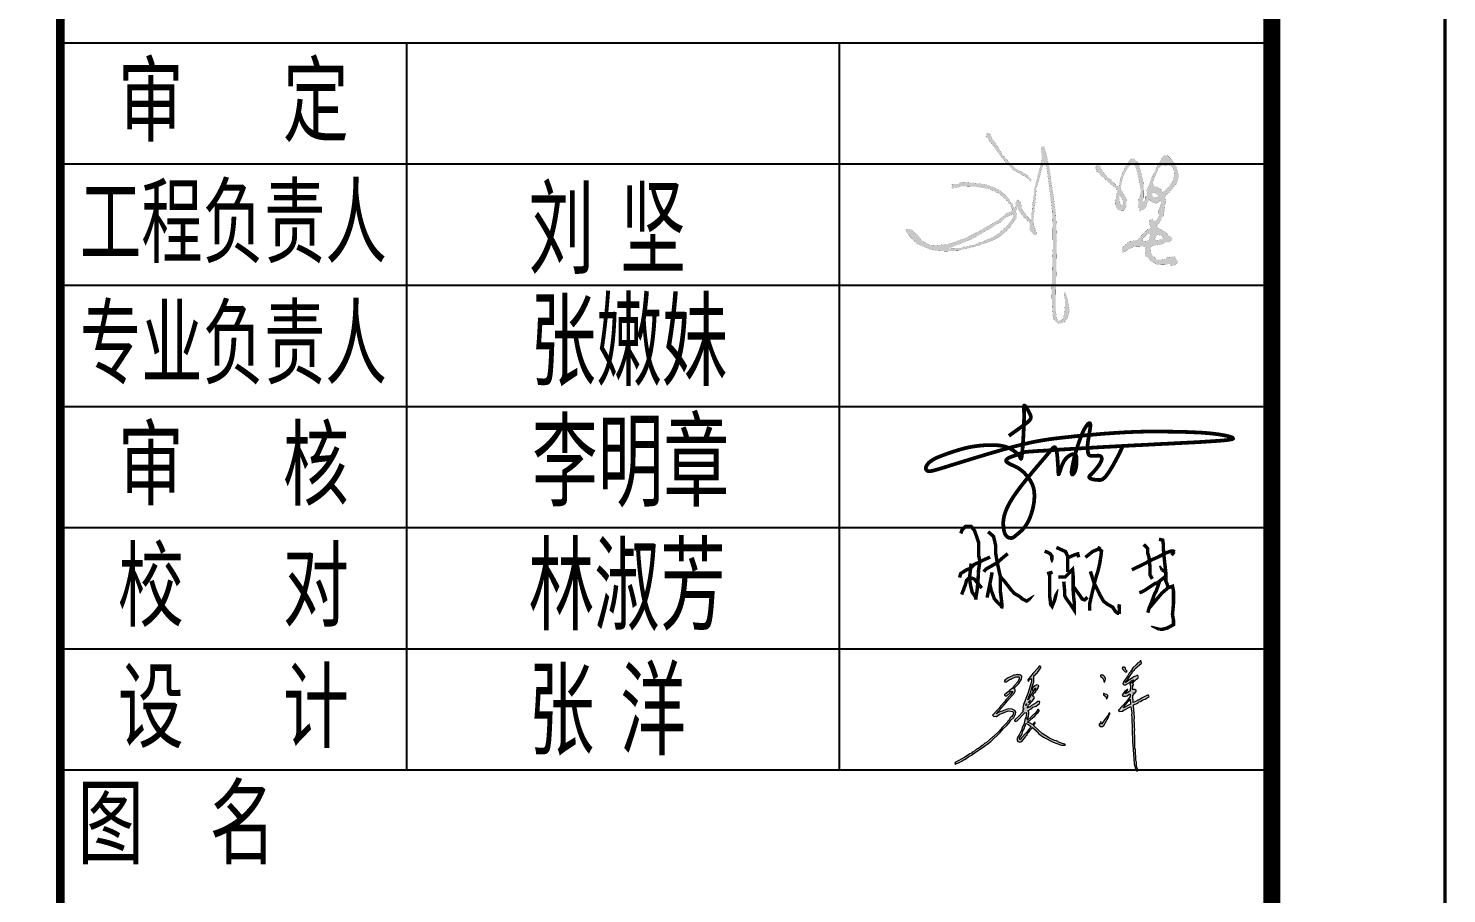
# Model space of a CAD drawing. Extents: x 287065 to 1473467, y 284802 to 344222.
# Drawn here: x 960063 to 968257, y 293199 to 298196 of the extents above; entities that cross this region are included whole.
import ezdxf

# ---------------------------------------------------------------- set-up
doc = ezdxf.new("R2010")
doc.units = 0
doc.header["$LTSCALE"] = 1000
doc.layers.get('0').update_dxf_attribs({"linetype": 'CONTINUOUS'})
for name, color, linetype in [('FRAME', 3, 'CONTINUOUS'), ('PUB_TEXT', 7, 'CONTINUOUS'), ('TK', 211, 'CONTINUOUS'), ('文字', 7, 'CONTINUOUS'), ('流程图', 1, 'CONTINUOUS'), ('签字边框线', 4, 'CONTINUOUS')]:
    doc.layers.add(name, color=color, linetype=linetype)
doc.styles.add('_HZTXT', font='tq__rshz.shx', dxfattribs={"width": 0.8, "bigfont": 'tq__hzdc.shx'})
doc.styles.add('FRAME', font='simhei.ttf', dxfattribs={"width": 0.7})

# ---------------------------------------------------------------- blocks, each defined once
blk = doc.blocks.new('张洋')
at = {"lineweight": 9}
h = blk.add_hatch(color=4, dxfattribs=at)
h.paths.add_polyline_path([(1319, 100), (1323, 105), (1371, 81), (1419, 47), (1410, 23), (1391, 9), (1333, -73), (1232, -183), (1232, -193), (1203, -212), (1199, -197), (1208, -164), (1247, -101), (1256, -53), (1290, -1), (1299, 47), (1314, 62), (1319, 100)], flags=16)
h.paths.add_polyline_path([(2773, 134), (2763, 139), (2759, 129), (2768, 124), (2773, 134)], flags=17)
h.paths.add_polyline_path([(2941, 302), (2936, 307), (2917, 297), (2912, 273), (2821, 153), (2787, 95), (2778, 91), (2773, 110), (2759, 115), (2749, 95), (2739, 95), (2725, 76), (2754, 43), (2797, 43), (2821, 67), (2922, 239), (2922, 254), (2941, 283), (2941, 302)])
h.paths.add_polyline_path([(1328, 479), (1333, 479), (1333, 465), (1319, 451), (1328, 479)], flags=16)
h.paths.add_polyline_path([(1405, 542), (1410, 542), (1371, 499), (1405, 542)], flags=16)
h.paths.add_polyline_path([(3325, 566), (3330, 571), (3339, 475), (3200, 403), (3205, 422), (3243, 460), (3325, 566)], flags=16)
h.paths.add_polyline_path([(2826, 681), (2816, 686), (2816, 652), (2864, 623), (2869, 585), (2883, 580), (2903, 619), (2898, 643), (2879, 662), (2850, 667), (2826, 681)])
edge = h.paths.add_edge_path(flags=16)
edge.add_line((3387, 700), (3383, 700))
h.paths.add_polyline_path([(2787, 1036), (2783, 1041), (2759, 1031), (2759, 1012), (2797, 983), (2821, 931), (2821, 902), (2835, 897), (2850, 921), (2855, 964), (2840, 1003), (2811, 1031), (2787, 1036)])
h.paths.add_polyline_path([(3215, 1185), (3210, 1190), (3191, 1190), (3176, 1175), (3186, 1142), (3234, 1094), (3263, 1094), (3272, 1113), (3243, 1142), (3239, 1166), (3215, 1185)], flags=17)
h.paths.add_polyline_path([(1602, 1199), (1597, 1204), (1578, 1204), (1554, 1166), (1463, 1070), (1362, 940), (1362, 931), (1381, 916), (1386, 945), (1429, 969), (1429, 911), (1362, 681), (1275, 470), (1266, 407), (1285, 388), (1256, 355), (1271, 326), (1251, 316), (1194, 249), (1103, 167), (1103, 158), (1117, 143), (1155, 153), (1304, 307), (1323, 316), (1333, 297), (1323, 215), (1309, 196), (1280, 81), (1251, 33), (1242, -10), (1194, -116), (1155, -178), (1155, -226), (1165, -241), (1184, -250), (1223, -250), (1242, -241), (1290, -188), (1314, -154), (1319, -135), (1347, -116), (1347, -101), (1367, -68), (1381, -63), (1395, -34), (1448, 23), (1501, -20), (1525, -53), (1539, -58), (1573, -97), (1659, -159), (1847, -260), (2005, -313), (2072, -317), (2082, -308), (2067, -293), (1971, -265), (1909, -231), (1875, -226), (1779, -178), (1635, -87), (1477, 57), (1472, 71), (1501, 110), (1501, 124), (1487, 129), (1467, 95), (1448, 81), (1405, 110), (1352, 129), (1453, 215), (1487, 239), (1530, 297), (1554, 307), (1578, 340), (1578, 355), (1563, 369), (1549, 369), (1511, 316), (1352, 167), (1347, 191), (1371, 230), (1376, 316), (1367, 355), (1434, 393), (1458, 417), (1520, 436), (1583, 489), (1592, 513), (1583, 523), (1554, 527), (1520, 499), (1429, 451), (1400, 417), (1376, 417), (1357, 403), (1338, 407), (1352, 417), (1371, 455), (1448, 537), (1487, 595), (1472, 623), (1453, 628), (1448, 638), (1482, 691), (1511, 715), (1520, 743), (1544, 763), (1568, 825), (1563, 835), (1530, 844), (1491, 825), (1458, 796), (1448, 772), (1448, 743), (1463, 729), (1491, 758), (1491, 777), (1501, 787), (1515, 782), (1458, 710), (1371, 566), (1357, 561), (1371, 590), (1376, 628), (1391, 643), (1424, 734), (1434, 787), (1472, 902), (1477, 1022), (1511, 1051), (1511, 1060), (1544, 1084), (1611, 1175), (1611, 1195), (1602, 1199)])
h.paths.add_polyline_path([(3541, 1305), (3536, 1310), (3522, 1310), (3512, 1286), (3469, 1267), (3450, 1238), (3383, 1171), (3335, 1094), (3311, 1070), (3287, 1017), (3200, 902), (3186, 863), (3205, 844), (3243, 844), (3311, 883), (3354, 921), (3397, 940), (3368, 887), (3335, 883), (3325, 863), (3335, 825), (3330, 729), (3301, 705), (3234, 671), (3287, 748), (3282, 758), (3272, 758), (3267, 743), (3258, 743), (3219, 710), (3176, 657), (3181, 643), (3200, 628), (3243, 628), (3272, 638), (3311, 667), (3330, 667), (3330, 619), (3258, 523), (3104, 359), (3104, 350), (3119, 335), (3181, 340), (3205, 359), (3330, 422), (3344, 422), (3359, 307), (3354, 268), (3363, 215), (3373, -250), (3383, -308), (3407, -673), (3440, -788), (3455, -807), (3469, -807), (3479, -788), (3455, -716), (3450, -634), (3440, -610), (3431, -389), (3421, -380), (3421, -125), (3411, -111), (3411, -39), (3421, -25), (3411, 38), (3416, 105), (3407, 163), (3411, 220), (3392, 441), (3397, 460), (3445, 479), (3483, 503), (3493, 518), (3531, 523), (3575, 556), (3618, 571), (3699, 623), (3680, 647), (3661, 647), (3551, 590), (3512, 561), (3488, 561), (3421, 518), (3387, 508), (3383, 643), (3445, 719), (3445, 739), (3421, 758), (3378, 758), (3383, 825), (3397, 844), (3397, 859), (3378, 878), (3450, 959), (3479, 974), (3493, 998), (3479, 1027), (3459, 1027), (3435, 1012), (3397, 1003), (3378, 979), (3344, 964), (3234, 883), (3277, 940), (3282, 959), (3354, 1065), (3368, 1075), (3383, 1108), (3416, 1137), (3426, 1161), (3546, 1262), (3541, 1305)])
edge = h.paths.add_edge_path()
edge.add_line((906, 911), (925, 945))
edge.add_line((925, 945), (978, 979))
edge.add_line((978, 979), (1088, 1031))
edge.add_line((1088, 1031), (1112, 1031))
edge.add_line((1112, 1031), (1151, 1046))
edge.add_line((1151, 1046), (1155, 1041))
edge.add_line((906, 911), (915, 902))
edge.add_line((1155, 1041), (1203, 1041))
edge.add_line((1203, 1041), (1242, 1012))
edge.add_line((1242, 1012), (1237, 955))
edge.add_line((1237, 955), (1189, 873))
edge.add_line((1189, 873), (1103, 791))
edge.add_line((1103, 791), (1098, 772))
edge.add_line((1098, 772), (1117, 758))
edge.add_line((1117, 758), (1117, 724))
edge.add_line((1117, 724), (1103, 695))
edge.add_line((1103, 695), (997, 580))
edge.add_line((997, 580), (906, 460))
edge.add_line((906, 460), (752, 287))
edge.add_line((752, 287), (819, 326))
edge.add_line((819, 326), (882, 345))
edge.add_line((882, 345), (939, 374))
edge.add_line((939, 374), (987, 383))
edge.add_line((987, 383), (1059, 379))
edge.add_line((1059, 379), (1107, 355))
edge.add_line((1107, 355), (1131, 321))
edge.add_line((1131, 321), (1122, 283))
edge.add_line((1122, 283), (1088, 220))
edge.add_line((1088, 220), (1035, 167))
edge.add_line((1035, 167), (1002, 115))
edge.add_line((1002, 115), (954, 62))
edge.add_line((954, 62), (887, -1))
edge.add_line((887, -1), (829, -73))
edge.add_line((829, -73), (647, -241))
edge.add_line((647, -241), (498, -356))
edge.add_line((498, -356), (330, -461))
edge.add_line((330, -461), (272, -509))
edge.add_line((272, -509), (224, -533))
edge.add_line((224, -533), (143, -591))
edge.add_line((143, -591), (119, -596))
edge.add_line((119, -596), (90, -620))
edge.add_line((90, -620), (27, -653))
edge.add_line((27, -653), (-25, -673))
edge.add_line((-25, -673), (-35, -663))
edge.add_line((-35, -663), (-30, -677))
edge.add_line((-30, -677), (-40, -682))
edge.add_line((-40, -682), (-49, -663))
edge.add_line((-49, -663), (-35, -644))
edge.add_line((-35, -644), (138, -553))
edge.add_line((138, -553), (243, -481))
edge.add_line((243, -481), (272, -471))
edge.add_line((272, -471), (287, -452))
edge.add_line((287, -452), (311, -442))
edge.add_line((311, -442), (373, -394))
edge.add_line((373, -394), (407, -380))
edge.add_line((407, -380), (479, -322))
edge.add_line((479, -322), (488, -322))
edge.add_line((488, -322), (527, -284))
edge.add_line((527, -284), (565, -265))
edge.add_line((565, -265), (685, -154))
edge.add_line((685, -154), (699, -149))
edge.add_line((699, -149), (810, -44))
edge.add_line((810, -44), (863, 28))
edge.add_line((863, 28), (959, 119))
edge.add_line((959, 119), (973, 148))
edge.add_line((973, 148), (1002, 172))
edge.add_line((1002, 172), (1021, 211))
edge.add_line((1021, 211), (1050, 239))
edge.add_line((1050, 239), (1074, 278))
edge.add_line((1074, 278), (1083, 321))
edge.add_line((1083, 321), (1064, 335))
edge.add_line((1064, 335), (983, 345))
edge.add_line((983, 345), (810, 278))
edge.add_line((810, 278), (757, 239))
edge.add_line((757, 239), (695, 244))
edge.add_line((695, 244), (680, 263))
edge.add_line((680, 263), (810, 398))
edge.add_line((810, 398), (839, 441))
edge.add_line((839, 441), (915, 523))
edge.add_line((915, 523), (935, 556))
edge.add_line((935, 556), (1026, 657))
edge.add_line((1026, 657), (1069, 719))
edge.add_line((1069, 719), (1035, 719))
edge.add_line((1035, 719), (1021, 705))
edge.add_line((1021, 705), (1021, 695))
edge.add_line((1021, 695), (954, 638))
edge.add_line((954, 638), (925, 633))
edge.add_line((925, 633), (911, 647))
edge.add_line((911, 647), (911, 657))
edge.add_line((911, 657), (987, 719))
edge.add_line((987, 719), (997, 719))
edge.add_line((997, 719), (1002, 734))
edge.add_line((1002, 734), (1055, 777))
edge.add_line((1055, 777), (1093, 830))
edge.add_line((1093, 830), (1165, 907))
edge.add_line((1165, 907), (1194, 964))
edge.add_line((1194, 964), (1194, 993))
edge.add_line((1194, 993), (1184, 1003))
edge.add_line((1184, 1003), (1127, 998))
edge.add_line((1127, 998), (1050, 969))
edge.add_line((1050, 969), (1035, 955))
edge.add_line((1035, 955), (1021, 955))
edge.add_line((1021, 955), (939, 902))
edge.add_line((939, 902), (915, 902))
edge.add_line((915, 902), (915, 902))
at = {"color": 4, "lineweight": 9}
blk.add_line((906, 911, 31107534), (915, 902, 31107534), dxfattribs=at)
at = {"color": 4, "lineweight": 9, "elevation": 31107534}
for points in [[(1602, 1199), (1597, 1204), (1578, 1204), (1554, 1166), (1463, 1070), (1362, 940), (1362, 931), (1381, 916), (1386, 945), (1429, 969), (1429, 911), (1362, 681), (1275, 470), (1266, 407), (1285, 388), (1256, 355), (1271, 326), (1251, 316), (1194, 249), (1103, 167), (1103, 158), (1117, 143), (1155, 153), (1304, 307), (1323, 316), (1333, 297), (1323, 215), (1309, 196), (1280, 81), (1251, 33), (1242, -10), (1194, -116), (1155, -178), (1155, -226), (1165, -241), (1184, -250), (1223, -250), (1242, -241), (1290, -188), (1314, -154), (1319, -135), (1347, -116), (1347, -101), (1367, -68), (1381, -63), (1395, -34), (1448, 23), (1501, -20), (1525, -53), (1539, -58), (1573, -97), (1659, -159), (1847, -260), (2005, -313), (2072, -317), (2082, -308), (2067, -293), (1971, -265), (1909, -231), (1875, -226), (1779, -178), (1635, -87), (1477, 57), (1472, 71), (1501, 110), (1501, 124), (1487, 129), (1467, 95), (1448, 81), (1405, 110), (1352, 129), (1453, 215), (1487, 239), (1530, 297), (1554, 307), (1578, 340), (1578, 355), (1563, 369), (1549, 369), (1511, 316), (1352, 167), (1347, 191), (1371, 230), (1376, 316), (1367, 355), (1434, 393), (1458, 417), (1520, 436), (1583, 489), (1592, 513), (1583, 523), (1554, 527), (1520, 499), (1429, 451), (1400, 417), (1376, 417), (1357, 403), (1338, 407), (1352, 417), (1371, 455), (1448, 537), (1487, 595), (1472, 623), (1453, 628), (1448, 638), (1482, 691), (1511, 715), (1520, 743), (1544, 763), (1568, 825), (1563, 835), (1530, 844), (1491, 825), (1458, 796), (1448, 772), (1448, 743), (1463, 729), (1491, 758), (1491, 777), (1501, 787), (1515, 782), (1458, 710), (1371, 566), (1357, 561), (1371, 590), (1376, 628), (1391, 643), (1424, 734), (1434, 787), (1472, 902), (1477, 1022), (1511, 1051), (1511, 1060), (1544, 1084), (1611, 1175), (1611, 1195), (1602, 1199)], [(3541, 1305), (3536, 1310), (3522, 1310), (3512, 1286), (3469, 1267), (3450, 1238), (3383, 1171), (3335, 1094), (3311, 1070), (3287, 1017), (3200, 902), (3186, 863), (3205, 844), (3243, 844), (3311, 883), (3354, 921), (3397, 940), (3368, 887), (3335, 883), (3325, 863), (3335, 825), (3330, 729), (3301, 705), (3234, 671), (3287, 748), (3282, 758), (3272, 758), (3267, 743), (3258, 743), (3219, 710), (3176, 657), (3181, 643), (3200, 628), (3243, 628), (3272, 638), (3311, 667), (3330, 667), (3330, 619), (3258, 523), (3104, 359), (3104, 350), (3119, 335), (3181, 340), (3205, 359), (3330, 422), (3344, 422), (3359, 307), (3354, 268), (3363, 215), (3373, -250), (3383, -308), (3407, -673), (3440, -788), (3455, -807), (3469, -807), (3479, -788), (3455, -716), (3450, -634), (3440, -610), (3431, -389), (3421, -380), (3421, -125), (3411, -111), (3411, -39), (3421, -25), (3411, 38), (3416, 105), (3407, 163), (3411, 220), (3392, 441), (3397, 460), (3445, 479), (3483, 503), (3493, 518), (3531, 523), (3575, 556), (3618, 571), (3699, 623), (3680, 647), (3661, 647), (3551, 590), (3512, 561), (3488, 561), (3421, 518), (3387, 508), (3383, 643), (3445, 719), (3445, 739), (3421, 758), (3378, 758), (3383, 825), (3397, 844), (3397, 859), (3378, 878), (3450, 959), (3479, 974), (3493, 998), (3479, 1027), (3459, 1027), (3435, 1012), (3397, 1003), (3378, 979), (3344, 964), (3234, 883), (3277, 940), (3282, 959), (3354, 1065), (3368, 1075), (3383, 1108), (3416, 1137), (3426, 1161), (3546, 1262), (3541, 1305)], [(3215, 1185), (3210, 1190), (3191, 1190), (3176, 1175), (3186, 1142), (3234, 1094), (3263, 1094), (3272, 1113), (3243, 1142), (3239, 1166), (3215, 1185)], [(915, 902), (915, 902), (939, 902), (1021, 955), (1035, 955), (1050, 969), (1127, 998), (1184, 1003), (1194, 993), (1194, 964), (1165, 907), (1093, 830), (1055, 777), (1002, 734), (997, 719), (987, 719), (911, 657), (911, 647), (925, 633), (954, 638), (1021, 695), (1021, 705), (1035, 719), (1069, 719), (1026, 657), (935, 556), (915, 523), (839, 441), (810, 398), (680, 263), (695, 244), (757, 239), (810, 278), (983, 345), (1064, 335), (1083, 321), (1074, 278), (1050, 239), (1021, 211), (1002, 172), (973, 148), (959, 119), (863, 28), (810, -44), (699, -149), (685, -154), (565, -265), (527, -284), (488, -322), (479, -322), (407, -380), (373, -394), (311, -442), (287, -452), (272, -471), (243, -481), (138, -553), (-35, -644), (-49, -663), (-40, -682), (-30, -677), (-35, -663), (-25, -673), (27, -653), (90, -620), (119, -596), (143, -591), (224, -533), (272, -509), (330, -461), (498, -356), (647, -241), (829, -73), (887, -1), (954, 62), (1002, 115), (1035, 167), (1088, 220), (1122, 283), (1131, 321), (1107, 355), (1059, 379), (987, 383), (939, 374), (882, 345), (819, 326), (752, 287), (906, 460), (997, 580), (1103, 695), (1117, 724), (1117, 758), (1098, 772), (1103, 791), (1189, 873), (1237, 955), (1242, 1012), (1203, 1041), (1155, 1041)], [(1155, 1041), (1151, 1046), (1112, 1031), (1088, 1031), (978, 979), (925, 945), (906, 911)], [(2787, 1036), (2783, 1041), (2759, 1031), (2759, 1012), (2797, 983), (2821, 931), (2821, 902), (2835, 897), (2850, 921), (2855, 964), (2840, 1003), (2811, 1031), (2787, 1036)], [(2826, 681), (2816, 686), (2816, 652), (2864, 623), (2869, 585), (2883, 580), (2903, 619), (2898, 643), (2879, 662), (2850, 667), (2826, 681)], [(3325, 566), (3330, 571), (3339, 475), (3200, 403), (3205, 422), (3243, 460), (3325, 566)], [(3383, 700), (3387, 700), (3383, 700)], [(1328, 479), (1333, 479), (1333, 465), (1319, 451), (1328, 479)], [(1405, 542), (1410, 542), (1371, 499), (1405, 542)], [(2941, 302), (2936, 307), (2917, 297), (2912, 273), (2821, 153), (2787, 95), (2778, 91), (2773, 110), (2759, 115), (2749, 95), (2739, 95), (2725, 76), (2754, 43), (2797, 43), (2821, 67), (2922, 239), (2922, 254), (2941, 283), (2941, 302)], [(1319, 100), (1323, 105), (1371, 81), (1419, 47), (1410, 23), (1391, 9), (1333, -73), (1232, -183), (1232, -193), (1203, -212), (1199, -197), (1208, -164), (1247, -101), (1256, -53), (1290, -1), (1299, 47), (1314, 62), (1319, 100)], [(2773, 134), (2763, 139), (2759, 129), (2768, 124), (2773, 134)]]:
    blk.add_lwpolyline(points, dxfattribs=at)
blk = doc.blocks.new('李明章')
at = {"layer": '签字边框线', "const_width": 60}
blk.add_lwpolyline([(706, 1004), (786, 1062), (852, 1109), (905, 1147), (947, 1178), (979, 1202), (1004, 1222), (1022, 1238), (1036, 1252), (1046, 1265), (1053, 1277), (1057, 1289), (1059, 1301), (1058, 1315), (1054, 1329), (1049, 1344), (1041, 1362), (1031, 1381), (1020, 1402), (1008, 1423), (996, 1442), (985, 1460), (974, 1475), (964, 1485), (957, 1491), (952, 1490), (949, 1483), (948, 1469), (948, 1446), (948, 1416), (949, 1377), (950, 1329), (949, 1272), (948, 1204), (945, 1130), (941, 1052), (937, 973), (932, 896), (928, 826), (922, 763), (918, 713), (913, 677), (909, 653), (904, 641), (900, 638), (896, 641), (891, 650), (885, 661), (879, 674), (872, 686), (864, 697), (855, 707), (845, 717), (835, 726), (824, 735), (812, 744), (799, 753), (785, 763), (770, 773), (755, 782), (738, 792), (721, 801), (702, 810), (683, 819), (662, 826), (640, 833), (617, 839), (593, 844), (567, 848), (541, 851), (514, 854), (486, 856), (457, 857), (427, 857), (397, 857), (366, 856), (335, 854), (304, 853), (273, 850), (242, 847), (212, 844), (182, 840), (152, 836), (122, 831), (92, 826), (61, 820), (30, 813), (-3, 805), (-38, 796), (-75, 786), (-113, 774), (-152, 762), (-191, 750), (-230, 737), (-268, 724), (-304, 711), (-339, 698), (-372, 686), (-402, 674), (-430, 663), (-455, 651), (-479, 640), (-501, 628), (-521, 616), (-539, 604), (-556, 592), (-571, 580), (-584, 567), (-596, 554), (-605, 541), (-613, 529), (-620, 516), (-624, 504), (-626, 492), (-626, 481), (-625, 470), (-621, 461), (-615, 453), (-607, 446), (-597, 441), (-584, 438), (-569, 437), (-550, 439), (-524, 443), (-490, 452), (-445, 464), (-388, 481), (-316, 503), (-228, 531), (-121, 564), (0, 601), (132, 642), (272, 684), (414, 727), (556, 768), (693, 807), (822, 841), (939, 870), (1046, 895), (1144, 915), (1236, 931), (1323, 945), (1407, 957), (1491, 967), (1575, 977), (1663, 986), (1752, 996), (1843, 1005), (1935, 1013), (2027, 1021), (2117, 1029), (2206, 1037), (2292, 1043), (2374, 1049), (2454, 1054), (2531, 1059), (2606, 1063), (2680, 1066), (2752, 1069), (2825, 1071), (2898, 1073), (2971, 1073), (3045, 1074), (3118, 1074), (3191, 1073), (3263, 1072), (3333, 1071), (3402, 1070), (3468, 1068), (3531, 1067), (3592, 1065), (3650, 1063), (3706, 1060), (3759, 1058), (3810, 1055), (3859, 1051), (3906, 1047), (3951, 1043), (3994, 1038), (4034, 1033), (4073, 1028), (4108, 1022), (4141, 1016), (4171, 1011), (4198, 1005), (4221, 1000), (4242, 995), (4259, 990), (4273, 985), (4285, 980), (4293, 975), (4299, 970), (4302, 965), (4303, 960), (4297, 955), (4283, 950), (4256, 944), (4213, 938), (4151, 931), (4066, 924), (3956, 917), (3819, 908), (3657, 899), (3476, 890), (3281, 880), (3077, 870), (2869, 859), (2662, 849), (2461, 838), (2270, 828), (2091, 818), (1925, 808), (1771, 798), (1631, 790), (1505, 782), (1394, 775), (1298, 768), (1218, 764), (1152, 760), (1099, 756), (1056, 753), (1022, 751), (995, 748), (974, 746), (955, 742), (939, 739), (924, 734), (909, 729), (896, 724), (883, 719), (870, 714), (857, 708), (844, 703), (830, 698), (816, 693), (801, 688), (786, 683), (770, 678), (755, 673), (739, 667), (724, 660), (709, 653), (694, 646), (682, 637), (671, 628), (664, 619), (661, 609), (662, 599), (668, 589), (680, 578), (697, 567), (718, 555), (742, 543), (768, 531), (795, 518), (822, 505), (848, 491), (872, 476), (894, 461), (914, 445), (933, 429), (951, 412), (968, 394), (984, 376), (999, 358), (1014, 339), (1029, 319), (1043, 298), (1056, 277), (1068, 254), (1079, 231), (1089, 206), (1098, 180), (1104, 153), (1110, 124), (1113, 94), (1115, 62), (1116, 30), (1114, -4), (1112, -38), (1107, -73), (1101, -110), (1093, -146), (1085, -183), (1074, -219), (1063, -254), (1052, -287), (1039, -319), (1026, -349), (1013, -376), (999, -401), (985, -423), (971, -443), (957, -462), (943, -479), (929, -494), (915, -508), (902, -521), (888, -534), (875, -545), (863, -556), (851, -566), (840, -575), (830, -583), (820, -591), (812, -598), (804, -604), (797, -610), (790, -616), (784, -620), (778, -624), (771, -628), (765, -631), (758, -633), (751, -634), (743, -635), (735, -635), (727, -634), (719, -633), (710, -631), (702, -627), (693, -623), (685, -618), (676, -612), (668, -604), (660, -595), (653, -584), (646, -572), (639, -558), (634, -542), (629, -524), (625, -505), (621, -484), (618, -463), (617, -441), (616, -419), (616, -396), (616, -373), (618, -351), (621, -328), (626, -304), (631, -279), (639, -253), (648, -225), (658, -196), (671, -165), (686, -132), (705, -95), (727, -55), (754, -11), (785, 38), (823, 92), (866, 151), (916, 216), (971, 286), (1029, 357), (1088, 428), (1146, 498), (1202, 563), (1253, 623), (1297, 674), (1332, 717), (1361, 750), (1383, 776), (1399, 795), (1411, 808), (1420, 816), (1426, 821), (1432, 823), (1437, 823), (1441, 822), (1446, 819), (1451, 815), (1455, 810), (1459, 802), (1463, 794), (1466, 784), (1469, 773), (1472, 760), (1474, 747), (1476, 733), (1478, 718), (1480, 703), (1482, 687), (1483, 672), (1485, 657), (1486, 642), (1487, 627), (1488, 612), (1489, 597), (1490, 582), (1491, 567), (1492, 552), (1493, 536), (1494, 520), (1495, 504), (1495, 488), (1496, 473), (1497, 458), (1498, 444), (1499, 431), (1499, 419), (1500, 409), (1501, 401), (1502, 394), (1503, 390), (1505, 390), (1508, 392), (1511, 398), (1515, 408), (1519, 421), (1524, 436), (1530, 454), (1536, 473), (1543, 492), (1550, 512), (1558, 531), (1565, 549), (1574, 566), (1582, 582), (1590, 597), (1599, 611), (1609, 623), (1618, 635), (1628, 646), (1638, 657), (1648, 666), (1659, 674), (1669, 682), (1680, 689), (1691, 695), (1702, 700), (1712, 705), (1723, 708), (1733, 711), (1743, 712), (1752, 712), (1761, 710), (1769, 707), (1775, 702), (1781, 694), (1786, 685), (1789, 674), (1791, 661), (1793, 646), (1793, 631), (1793, 615), (1793, 598), (1792, 581), (1791, 563), (1790, 546), (1788, 529), (1786, 512), (1783, 496), (1780, 480), (1776, 465), (1772, 450), (1767, 437), (1761, 424), (1755, 413), (1749, 403), (1742, 395), (1736, 389), (1731, 385), (1726, 384), (1722, 385), (1718, 388), (1716, 395), (1714, 403), (1713, 414), (1713, 427), (1714, 443), (1716, 461), (1719, 481), (1722, 502), (1727, 526), (1732, 551), (1737, 577), (1744, 604), (1750, 632), (1757, 660), (1765, 689), (1773, 717), (1781, 746), (1789, 774), (1798, 803), (1807, 832), (1816, 861), (1826, 890), (1836, 918), (1846, 947), (1856, 975), (1867, 1002), (1878, 1029), (1889, 1054), (1900, 1078), (1911, 1100), (1922, 1121), (1933, 1139), (1944, 1156), (1954, 1170), (1964, 1183), (1973, 1193), (1981, 1200), (1989, 1206), (1995, 1209), (2000, 1209), (2005, 1207), (2009, 1203), (2011, 1197), (2013, 1188), (2014, 1178), (2014, 1165), (2013, 1151), (2011, 1135), (2009, 1117), (2006, 1098), (2003, 1079), (1999, 1058), (1996, 1037), (1992, 1016), (1988, 994), (1985, 973), (1981, 952), (1978, 931), (1975, 911), (1973, 892), (1971, 873), (1969, 856), (1969, 840), (1968, 824), (1968, 810), (1969, 797), (1970, 785), (1971, 773), (1972, 762), (1973, 752), (1975, 743), (1976, 734), (1978, 726), (1980, 718), (1982, 712), (1985, 706), (1988, 700), (1993, 696), (1998, 692), (2004, 689), (2011, 686), (2019, 684), (2027, 683), (2037, 682), (2047, 682), (2058, 682), (2070, 683), (2082, 683), (2095, 684), (2108, 685), (2121, 686), (2133, 686), (2144, 686), (2154, 685), (2163, 683), (2171, 680), (2177, 677), (2183, 673), (2187, 668), (2191, 662), (2193, 656), (2195, 649), (2196, 641), (2196, 633), (2195, 623), (2192, 613), (2189, 602), (2183, 590), (2177, 576), (2168, 561), (2158, 544), (2146, 527), (2132, 508), (2118, 490), (2104, 471), (2089, 453), (2074, 437), (2060, 421), (2047, 408), (2035, 396), (2025, 386), (2016, 377), (2008, 369), (2002, 361), (1998, 355), (1995, 349), (1995, 343), (1997, 337), (2001, 332), (2006, 327), (2013, 322), (2021, 317), (2031, 313), (2041, 310), (2053, 307), (2065, 304), (2078, 302), (2092, 300), (2107, 298), (2124, 297), (2141, 296), (2160, 296), (2180, 297), (2204, 305), (2233, 326), (2270, 366), (2317, 432), (2376, 529), (2449, 664), (2538, 844)], dxfattribs=at)
blk = doc.blocks.new('TK-A2+(891X420)')
at = {"layer": '文字', "lineweight": -3}
h = blk.add_hatch(color=256, dxfattribs=at)
h.paths.add_polyline_path([(712997.4, 363387.7), (712989.8, 363386.7), (712987.5, 363372.5), (712986.3, 363366.1), (712984.8, 363363.3), (712995.3, 363356.4), (713005.4, 363336.7), (713041.1, 363294.1), (713067, 363255.7), (713106.5, 363207.1), (713137.6, 363176.7), (713166, 363158), (713206.1, 363136.7), (713233.2, 363116), (713241.3, 363105.4), (713246.9, 363108.1), (713247.4, 363120.9), (713237.3, 363123.4), (713227.1, 363138.6), (713208.9, 363150.6), (713206.3, 363152.3), (713183.6, 363167), (713164.9, 363173.1), (713123.8, 363213), (713100.2, 363238.9), (713077.1, 363264.5), (713062.8, 363294.7), (713033.9, 363334.8), (713018, 363359), (713010.9, 363375.9)])
h.paths.add_polyline_path([(712786.9, 363090.9), (712792, 363077.2), (712786.1, 363067.5), (712789.6, 363062.1), (712799.7, 363069.2), (712825.1, 363071.7), (712845, 363077.5), (712928.7, 363075.1), (712999.3, 363063.4), (713062.3, 363034.3), (713096.3, 363004.2), (713125.3, 362971.2), (713136.9, 362946.6), (713136.5, 362940.5), (713127.9, 362931.4), (713107.9, 362923.5), (713100.4, 362920.5), (713083.4, 362901.8), (713047.4, 362877.9), (712943.5, 362816.7), (712862, 362776.9), (712816.4, 362760.1), (712765.5, 362742.7), (712695.5, 362736.6), (712672.9, 362738.5), (712663.8, 362736.6), (712614.5, 362765.3), (712580.6, 362806.3), (712562.2, 362819.6), (712547.4, 362830.4), (712534.3, 362830.4), (712521.9, 362827.5), (712525.9, 362816.8), (712539, 362793.8), (712567, 362766.6), (712587, 362744.4), (712622.3, 362730.3), (712664.3, 362713.2), (712694.1, 362706.2), (712750.9, 362702.7), (712823, 362704.9), (712847.5, 362712.8), (712880.9, 362719.7), (712941.8, 362735.6), (713012.2, 362759.7), (713064.2, 362785.9), (713105.7, 362820), (713126, 362842.6), (713148.9, 362876.1), (713162.5, 362897.2), (713162, 362920), (713157.4, 362935.4), (713162.3, 362944.7), (713165.3, 362955.6), (713170.6, 362955.6), (713173.3, 362943.6), (713193.2, 362911.6), (713215.4, 362886.8), (713237, 362867.8), (713238.1, 362847.3), (713237.8, 362829.3), (713242, 362818.1), (713252.7, 362806.9), (713267.7, 362796.3), (713276.6, 362801.6), (713280.9, 362811.8), (713272.3, 362813.2), (713270.7, 362832.6), (713265.4, 362837.9), (713262.1, 362855.7), (713261.5, 362866.6), (713260.2, 362903.1), (713269.5, 362981.3), (713277.1, 363066.9), (713290.4, 363110.1), (713304.3, 363163.2), (713316.2, 363204.3), (713316.9, 363220.4), (713325.5, 363213.7), (713335.9, 363188), (713347.8, 363098), (713357.3, 363023), (713367.7, 362935.4), (713371.5, 362838.6), (713372.3, 362717.6), (713369.8, 362678.9), (713367.3, 362580), (713365.4, 362467.4), (713366.8, 362398.6), (713371.1, 362335.1), (713376.3, 362309.2), (713401.1, 362283.7), (713437.7, 362292.8), (713455.1, 362312.9), (713467.8, 362356.1), (713462.4, 362392.8), (713458.4, 362418.7), (713450, 362443.8), (713441.6, 362465.7), (713436.2, 362448.3), (713442.2, 362425.4), (713441.3, 362381.4), (713438.4, 362342.8), (713431, 362314.1), (713422, 362304.7), (713405.9, 362299.1), (713393.3, 362315.9), (713387.7, 362363.4), (713389, 362466.8), (713394.6, 362764), (713389.9, 362901.5), (713378.5, 362998.1), (713352.1, 363176.6), (713335, 363261.7), (713321.3, 363308.3), (713308.2, 363308.3), (713303.6, 363299), (713307, 363268.2), (713307.1, 363234.4), (713303.1, 363204.5), (713285.9, 363143.8), (713278.9, 363115.8), (713271, 363082.9), (713263.5, 363055.4), (713262.6, 363025.7), (713253.8, 362970.7), (713250.5, 362922.4), (713246.8, 362907.9), (713247.5, 362878.7), (713222.4, 362904.2), (713197.3, 362937.5), (713189, 362963.3), (713187.2, 362985.6), (713169.3, 363000.6), (713159.5, 362992.4), (713157.8, 362980.4), (713156.2, 362962.4), (713153.5, 362954.7), (713148.1, 362954.5), (713142.8, 362958.2), (713136.9, 362975.7), (713121.8, 362995.6), (713097.3, 363030.3), (713079.5, 363041.9), (713059.3, 363057.4), (713040.1, 363067.8), (712992, 363085.2), (712963.2, 363090.7), (712940.2, 363092.7), (712910.9, 363097.9), (712880.2, 363099.6), (712851.3, 363102), (712833, 363098.9), (712825, 363091.2), (712801.2, 363091.2), (712794.8, 363088.9)])
h.paths.add_polyline_path([(713140.7, 362920.5), (713144.2, 362905.3), (713137.1, 362887.8), (713111.9, 362852.7), (713098.3, 362840.6), (713057.3, 362804.3), (713022, 362781.2), (712998.1, 362770.4), (712985.5, 362768.5), (712972.6, 362759.2), (712943.7, 362751.6), (712921.3, 362739.3), (712896.8, 362736.3), (712873.8, 362729.6), (712854, 362727.8), (712841.1, 362720.7), (712822.5, 362720.7), (712807.8, 362716.5), (712790, 362716.2), (712761.7, 362717.7), (712843.7, 362748.4), (712908.7, 362774.9), (712965.3, 362809.3), (713008.3, 362832.6), (713039.6, 362854.1), (713072.8, 362871.4), (713096.3, 362894.4), (713113.1, 362904.2), (713127.4, 362908.1), (713133, 362912.6)], flags=16)
h = blk.add_hatch(color=256, dxfattribs=at)
h.paths.add_polyline_path([(713647.8, 363197.2), (713637.8, 363196), (713629.7, 363199.3), (713624, 363197.2), (713620, 363189.5), (713616.7, 363183), (713624.2, 363177.4), (713623.4, 363165.7), (713640.7, 363148.8), (713685.7, 363108.1), (713731.4, 363068.6), (713745.8, 363051.3), (713739.6, 363033.6), (713736.3, 363004.2), (713729.8, 362994.4), (713731.5, 362985.6), (713732.3, 362969.8), (713737.6, 362967.8), (713740.3, 362953.9), (713747.9, 362941.5), (713765.7, 362937.9), (713781.9, 362937.9), (713789.6, 362950.9), (713797, 362965.4), (713796.1, 362981.1), (713797.9, 363005.6), (713787.3, 363022.2), (713774.5, 363045.1), (713765.3, 363058.3), (713762.1, 363068.3), (713776.1, 363128.6), (713790.5, 363163), (713808.4, 363190.3), (713819.1, 363203.5), (713835.7, 363205.5), (713848.2, 363191.7), (713856.9, 363169.2), (713865.3, 363133.1), (713873, 363096.1), (713880, 363065.8), (713878.7, 363038.2), (713874.8, 363017.6), (713870.2, 363005), (713864.2, 362998.5), (713869.5, 362985.7), (713868, 362971.3), (713863.5, 362963.6), (713865.6, 362952.5), (713871.5, 362948), (713872.1, 362937), (713873.5, 362930.8), (713878, 362933), (713886.5, 362940.7), (713909.9, 362953.2), (713915.2, 362982.2), (713929.2, 363000.6), (713944.8, 362983.8), (713968.3, 362979.2), (713987.2, 362988.4), (713991, 362998.4), (713998.9, 362984.2), (713983.9, 362938.8), (713984.6, 362910.9), (713972.6, 362886.8), (713964.5, 362879.3), (713952.7, 362879.3), (713945.7, 362889.8), (713936.7, 362884.3), (713926.4, 362879.1), (713930.4, 362864.6), (713937.5, 362837.3), (713920.8, 362830), (713898.5, 362808.4), (713857.2, 362765.2), (713813.7, 362759.8), (713788.3, 362738.8), (713770.7, 362723.6), (713770.7, 362707.5), (713776.6, 362694.8), (713794.6, 362701.6), (713805.4, 362713.3), (713818.6, 362718.2), (713840.4, 362729.4), (713894.4, 362730.5), (713911, 362724.5), (713903.9, 362713.7), (713904.8, 362693.4), (713907, 362675.3), (713924.8, 362665.2), (713936.9, 362645.5), (713959.2, 362633.3), (713977, 362624.7), (714014.9, 362623.7), (714041.6, 362629.5), (714051.5, 362628.1), (714053.3, 362620), (714073.1, 362619.6), (714086.2, 362631.4), (714095.9, 362640), (714088.4, 362649.7), (714078.2, 362665), (714076.8, 362670.1), (714065, 362671.8), (714049.9, 362667.9), (714031.3, 362670.2), (714025.7, 362665), (714025.7, 362658.3), (714014.2, 362655.8), (713995.7, 362653.7), (713972.2, 362654.3), (713957.5, 362670), (713944.7, 362677.8), (713939.2, 362693.5), (713937.4, 362709.9), (713937.4, 362725.7), (713954.5, 362736.6), (714000.6, 362742.8), (714020.9, 362753.4), (714045.7, 362753.4), (714061.6, 362771.8), (714059.7, 362781), (714044.1, 362789.9), (714026.6, 362809.1), (714004.8, 362824), (713986.8, 362834), (713972.5, 362842.9), (713970.5, 362849.5), (713983.9, 362860.6), (713993.1, 362875.3), (714000.9, 362895.9), (714009.3, 362904.3), (714009.3, 362921.7), (714018, 362937.8), (714016, 362966.9), (714025, 362985), (714021.5, 363011.3), (714020.7, 363025.2), (714035.1, 363031.3), (714046.3, 363044.3), (714075.4, 363079.9), (714084.4, 363090.3), (714092.9, 363115), (714097.9, 363129.5), (714095.7, 363148.3), (714091.5, 363165.3), (714083.6, 363192.6), (714072.8, 363212.8), (714056, 363233.8), (714033.8, 363255.9), (714018.3, 363255.9), (714003.4, 363245.3), (713996.4, 363227.4), (713979.1, 363201.5), (713958.5, 363158.6), (713939.2, 363118.6), (713934.1, 363097.3), (713925.6, 363075.8), (713917.7, 363064.8), (713910.4, 363051.7), (713918.1, 363046.2), (713913.7, 363036.8), (713918.1, 363022.6), (713915.2, 363016.5), (713905, 363016.5), (713904.9, 362997.5), (713900, 362987.3), (713890.1, 362989.2), (713890.1, 363000.9), (713897.7, 363011.8), (713897.4, 363049.6), (713895.5, 363101), (713889.4, 363117.5), (713883.7, 363148.1), (713872.8, 363188.2), (713866.5, 363211.8), (713847.5, 363229.2), (713835.9, 363237.8), (713823.2, 363235.7), (713813.2, 363222.3), (713800.7, 363205.9), (713779.1, 363168.5), (713763.8, 363129.1), (713755.7, 363088.2), (713754.4, 363078.2), (713746.6, 363077), (713732.7, 363088.7), (713708.1, 363115.2), (713688.9, 363127.4), (713670.4, 363149), (713654.1, 363170.5), (713648.7, 363180.7)])
h.paths.add_polyline_path([(713927.4, 362804.3), (713911, 362795), (713894.6, 362779.2), (713889.6, 362769.7), (713889.6, 362762.2), (713913.9, 362760), (713926.1, 362764.7), (713930.5, 362780.7), (713935.3, 362798.4)], flags=16)
h.paths.add_polyline_path([(713973.7, 362797.2), (713996.3, 362794.2), (714003.6, 362789.9), (714004.2, 362782.7), (714004.7, 362770.6), (713994.9, 362770.6), (713982.8, 362765.3), (713970.8, 362767), (713958.8, 362770.6), (713969, 362786.9), (713970.1, 362795.1)], flags=16)
h.paths.add_polyline_path([(714001, 363198.4), (714031.7, 363200), (714055.6, 363195.8), (714070.5, 363175.2), (714073.6, 363143.2), (714065.9, 363108.7), (714046.9, 363082.5), (714024, 363059.3), (714012.1, 363047.2), (714004.1, 363041.9), (714000, 363050.6), (714000.2, 363058.8), (713986.7, 363065.2), (713975.9, 363072.6), (713961.4, 363076.4), (713952.2, 363086.7), (713948.8, 363098.7), (713962.4, 363135.7), (713981.3, 363180), (713991.4, 363191.7)], flags=16)
h.paths.add_polyline_path([(713958.7, 363040.2), (713972.6, 363032.3), (713980.1, 363028), (713976.9, 363019.2), (713968.7, 363015.5), (713956.1, 363015.5), (713944.6, 363026.2), (713947.7, 363035.5), (713955.1, 363040.9)], flags=16)
h.paths.add_polyline_path([(713759.3, 363026.3), (713767.3, 363015.2), (713773, 363001.9), (713779, 362987.7), (713777.3, 362974.9), (713773.5, 362966.7), (713768.2, 362965), (713762.6, 362970.9), (713758, 362988), (713755.2, 362998.6), (713755.3, 363012.8), (713755.3, 363024.3)], flags=16)
at = {"layer": 'FRAME'}
for p, q in [((714637, 363904.8), (707637, 363904.8)), ((709637, 363904.8), (709637, 359704.8)), ((712137, 363904.8), (712137, 359704.8)), ((714637, 363204.8), (707637, 363204.8)), ((714637, 362504.8), (707637, 362504.8)), ((714637, 361804.8), (707637, 361804.8)), ((714637, 361104.8), (707637, 361104.8)), ((714637, 360404.8), (707637, 360404.8)), ((714637, 359704.8), (707637, 359704.8))]:
    blk.add_line(p, q, dxfattribs=at)
for points in [[(626537, 392604.8, 20, 20, 0), (626537, 350604.8, 20, 20, 0), (715637, 350604.8, 20, 20, 0), (715637, 392604.8, 20, 20, 0)], [(629037, 391604.8, 100, 100, 0), (629037, 351604.8, 100, 100, 0), (714637, 351604.8, 100, 100, 0), (714637, 391604.8, 100, 100, 0)]]:
    blk.add_lwpolyline(points, format="xyseb", close=True, dxfattribs=at)
blk.add_lwpolyline([(707637, 391604.8, 50, 50, 0), (707637, 351604.8, 50, 50, 0)], format="xyseb", dxfattribs=at)
at = {"layer": '文字', "lineweight": -3, "const_width": 0.5}
for points in [[(712997.4, 363387.7), (712989.8, 363386.7), (712987.5, 363372.5), (712986.3, 363366.1), (712984.8, 363363.3), (712995.3, 363356.4), (713005.4, 363336.7), (713041.1, 363294.1), (713067, 363255.7), (713106.5, 363207.1), (713137.6, 363176.7), (713166, 363158), (713206.1, 363136.7), (713233.2, 363116), (713241.3, 363105.4), (713246.9, 363108.1), (713247.4, 363120.9), (713237.3, 363123.4), (713227.1, 363138.6), (713208.9, 363150.6), (713206.3, 363152.3), (713183.6, 363167), (713164.9, 363173.1), (713123.8, 363213), (713100.2, 363238.9), (713077.1, 363264.5), (713062.8, 363294.7), (713033.9, 363334.8), (713018, 363359), (713010.9, 363375.9), (712997.4, 363387.7)], [(712786.9, 363090.9), (712792, 363077.2), (712786.1, 363067.5), (712789.6, 363062.1), (712799.7, 363069.2), (712825.1, 363071.7), (712845, 363077.5), (712928.7, 363075.1), (712999.3, 363063.4), (713062.3, 363034.3), (713096.3, 363004.2), (713125.3, 362971.2), (713136.9, 362946.6), (713136.5, 362940.5), (713127.9, 362931.4), (713107.9, 362923.5), (713100.4, 362920.5), (713083.4, 362901.8), (713047.4, 362877.9), (712943.5, 362816.7), (712862, 362776.9), (712816.4, 362760.1), (712765.5, 362742.7), (712695.5, 362736.6), (712672.9, 362738.5), (712663.8, 362736.6), (712614.5, 362765.3), (712580.6, 362806.3), (712562.2, 362819.6), (712547.4, 362830.4), (712534.3, 362830.4), (712521.9, 362827.5), (712525.9, 362816.8), (712539, 362793.8), (712567, 362766.6), (712587, 362744.4), (712622.3, 362730.3), (712664.3, 362713.2), (712694.1, 362706.2), (712750.9, 362702.7), (712823, 362704.9), (712847.5, 362712.8), (712880.9, 362719.7), (712941.8, 362735.6), (713012.2, 362759.7), (713064.2, 362785.9), (713105.7, 362820), (713126, 362842.6), (713148.9, 362876.1), (713162.5, 362897.2), (713162, 362920), (713157.4, 362935.4), (713162.3, 362944.7), (713165.3, 362955.6), (713170.6, 362955.6), (713173.3, 362943.6), (713193.2, 362911.6), (713215.4, 362886.8), (713237, 362867.8), (713238.1, 362847.3), (713237.8, 362829.3), (713242, 362818.1), (713252.7, 362806.9), (713267.7, 362796.3), (713276.6, 362801.6), (713280.9, 362811.8), (713272.3, 362813.2), (713270.7, 362832.6), (713265.4, 362837.9), (713262.1, 362855.7), (713261.5, 362866.6), (713260.2, 362903.1), (713269.5, 362981.3), (713277.1, 363066.9), (713290.4, 363110.1), (713304.3, 363163.2), (713316.2, 363204.3), (713316.9, 363220.4), (713325.5, 363213.7), (713335.9, 363188), (713347.8, 363098), (713357.3, 363023), (713367.7, 362935.4), (713371.5, 362838.6), (713372.3, 362717.6), (713369.8, 362678.9), (713367.3, 362580), (713365.4, 362467.4), (713366.8, 362398.6), (713371.1, 362335.1), (713376.3, 362309.2), (713401.1, 362283.7), (713437.7, 362292.8), (713455.1, 362312.9), (713467.8, 362356.1), (713462.4, 362392.8), (713458.4, 362418.7), (713450, 362443.8), (713441.6, 362465.7), (713436.2, 362448.3), (713442.2, 362425.4), (713441.3, 362381.4), (713438.4, 362342.8), (713431, 362314.1), (713422, 362304.7), (713405.9, 362299.1), (713393.3, 362315.9), (713387.7, 362363.4), (713389, 362466.8), (713394.6, 362764), (713389.9, 362901.5), (713378.5, 362998.1), (713352.1, 363176.6), (713335, 363261.7), (713321.3, 363308.3), (713308.2, 363308.3), (713303.6, 363299), (713307, 363268.2), (713307.1, 363234.4), (713303.1, 363204.5), (713285.9, 363143.8), (713278.9, 363115.8), (713271, 363082.9), (713263.5, 363055.4), (713262.6, 363025.7), (713253.8, 362970.7), (713250.5, 362922.4), (713246.8, 362907.9), (713247.5, 362878.7), (713222.4, 362904.2), (713197.3, 362937.5), (713189, 362963.3), (713187.2, 362985.6), (713169.3, 363000.6), (713159.5, 362992.4), (713157.8, 362980.4), (713156.2, 362962.4), (713153.5, 362954.7), (713148.1, 362954.5), (713142.8, 362958.2), (713136.9, 362975.7), (713121.8, 362995.6), (713097.3, 363030.3), (713079.5, 363041.9), (713059.3, 363057.4), (713040.1, 363067.8), (712992, 363085.2), (712963.2, 363090.7), (712940.2, 363092.7), (712910.9, 363097.9), (712880.2, 363099.6), (712851.3, 363102), (712833, 363098.9), (712825, 363091.2), (712801.2, 363091.2), (712794.8, 363088.9), (712786.9, 363090.9)], [(713647.8, 363197.2), (713637.8, 363196), (713629.7, 363199.3), (713624, 363197.2), (713620, 363189.5), (713616.7, 363183), (713624.2, 363177.4), (713623.4, 363165.7), (713640.7, 363148.8), (713685.7, 363108.1), (713731.4, 363068.6), (713745.8, 363051.3), (713739.6, 363033.6), (713736.3, 363004.2), (713729.8, 362994.4), (713731.5, 362985.6), (713732.3, 362969.8), (713737.6, 362967.8), (713740.3, 362953.9), (713747.9, 362941.5), (713765.7, 362937.9), (713781.9, 362937.9), (713789.6, 362950.9), (713797, 362965.4), (713796.1, 362981.1), (713797.9, 363005.6), (713787.3, 363022.2), (713774.5, 363045.1), (713765.3, 363058.3), (713762.1, 363068.3), (713776.1, 363128.6), (713790.5, 363163), (713808.4, 363190.3), (713819.1, 363203.5), (713835.7, 363205.5), (713848.2, 363191.7), (713856.9, 363169.2), (713865.3, 363133.1), (713873, 363096.1), (713880, 363065.8), (713878.7, 363038.2), (713874.8, 363017.6), (713870.2, 363005), (713864.2, 362998.5), (713869.5, 362985.7), (713868, 362971.3), (713863.5, 362963.6), (713865.6, 362952.5), (713871.5, 362948), (713872.1, 362937), (713873.5, 362930.8), (713878, 362933), (713886.5, 362940.7), (713909.9, 362953.2), (713915.2, 362982.2), (713929.2, 363000.6), (713944.8, 362983.8), (713968.3, 362979.2), (713987.2, 362988.4), (713991, 362998.4), (713998.9, 362984.2), (713983.9, 362938.8), (713984.6, 362910.9), (713972.6, 362886.8), (713964.5, 362879.3), (713952.7, 362879.3), (713945.7, 362889.8), (713936.7, 362884.3), (713926.4, 362879.1), (713930.4, 362864.6), (713937.5, 362837.3), (713920.8, 362830), (713898.5, 362808.4), (713857.2, 362765.2), (713813.7, 362759.8), (713788.3, 362738.8), (713770.7, 362723.6), (713770.7, 362707.5), (713776.6, 362694.8), (713794.6, 362701.6), (713805.4, 362713.3), (713818.6, 362718.2), (713840.4, 362729.4), (713894.4, 362730.5), (713911, 362724.5), (713903.9, 362713.7), (713904.8, 362693.4), (713907, 362675.3), (713924.8, 362665.2), (713936.9, 362645.5), (713959.2, 362633.3), (713977, 362624.7), (714014.9, 362623.7), (714041.6, 362629.5), (714051.5, 362628.1), (714053.3, 362620), (714073.1, 362619.6), (714086.2, 362631.4), (714095.9, 362640), (714088.4, 362649.7), (714078.2, 362665), (714076.8, 362670.1), (714065, 362671.8), (714049.9, 362667.9), (714031.3, 362670.2), (714025.7, 362665), (714025.7, 362658.3), (714014.2, 362655.8), (713995.7, 362653.7), (713972.2, 362654.3), (713957.5, 362670), (713944.7, 362677.8), (713939.2, 362693.5), (713937.4, 362709.9), (713937.4, 362725.7), (713954.5, 362736.6), (714000.6, 362742.8), (714020.9, 362753.4), (714045.7, 362753.4), (714061.6, 362771.8), (714059.7, 362781), (714044.1, 362789.9), (714026.6, 362809.1), (714004.8, 362824), (713986.8, 362834), (713972.5, 362842.9), (713970.5, 362849.5), (713983.9, 362860.6), (713993.1, 362875.3), (714000.9, 362895.9), (714009.3, 362904.3), (714009.3, 362921.7), (714018, 362937.8), (714016, 362966.9), (714025, 362985), (714021.5, 363011.3), (714020.7, 363025.2), (714035.1, 363031.3), (714046.3, 363044.3), (714075.4, 363079.9), (714084.4, 363090.3), (714092.9, 363115), (714097.9, 363129.5), (714095.7, 363148.3), (714091.5, 363165.3), (714083.6, 363192.6), (714072.8, 363212.8), (714056, 363233.8), (714033.8, 363255.9), (714018.3, 363255.9), (714003.4, 363245.3), (713996.4, 363227.4), (713979.1, 363201.5), (713958.5, 363158.6), (713939.2, 363118.6), (713934.1, 363097.3), (713925.6, 363075.8), (713917.7, 363064.8), (713910.4, 363051.7), (713918.1, 363046.2), (713913.7, 363036.8), (713918.1, 363022.6), (713915.2, 363016.5), (713905, 363016.5), (713904.9, 362997.5), (713900, 362987.3), (713890.1, 362989.2), (713890.1, 363000.9), (713897.7, 363011.8), (713897.4, 363049.6), (713895.5, 363101), (713889.4, 363117.5), (713883.7, 363148.1), (713872.8, 363188.2), (713866.5, 363211.8), (713847.5, 363229.2), (713835.9, 363237.8), (713823.2, 363235.7), (713813.2, 363222.3), (713800.7, 363205.9), (713779.1, 363168.5), (713763.8, 363129.1), (713755.7, 363088.2), (713754.4, 363078.2), (713746.6, 363077), (713732.7, 363088.7), (713708.1, 363115.2), (713688.9, 363127.4), (713670.4, 363149), (713654.1, 363170.5), (713648.7, 363180.7), (713647.8, 363197.2)], [(714001, 363198.4), (714031.7, 363200), (714055.6, 363195.8), (714070.5, 363175.2), (714073.6, 363143.2), (714065.9, 363108.7), (714046.9, 363082.5), (714024, 363059.3), (714012.1, 363047.2), (714004.1, 363041.9), (714000, 363050.6), (714000.2, 363058.8), (713986.7, 363065.2), (713975.9, 363072.6), (713961.4, 363076.4), (713952.2, 363086.7), (713948.8, 363098.7), (713962.4, 363135.7), (713981.3, 363180), (713991.4, 363191.7), (714001, 363198.4)], [(713759.3, 363026.3), (713767.3, 363015.2), (713773, 363001.9), (713779, 362987.7), (713777.3, 362974.9), (713773.5, 362966.7), (713768.2, 362965), (713762.6, 362970.9), (713758, 362988), (713755.2, 362998.6), (713755.3, 363012.8), (713755.3, 363024.3), (713759.3, 363026.3)], [(713958.7, 363040.2), (713972.6, 363032.3), (713980.1, 363028), (713976.9, 363019.2), (713968.7, 363015.5), (713956.1, 363015.5), (713944.6, 363026.2), (713947.7, 363035.5), (713955.1, 363040.9), (713958.7, 363040.2)], [(713140.7, 362920.5), (713144.2, 362905.3), (713137.1, 362887.8), (713111.9, 362852.7), (713098.3, 362840.6), (713057.3, 362804.3), (713022, 362781.2), (712998.1, 362770.4), (712985.5, 362768.5), (712972.6, 362759.2), (712943.7, 362751.6), (712921.3, 362739.3), (712896.8, 362736.3), (712873.8, 362729.6), (712854, 362727.8), (712841.1, 362720.7), (712822.5, 362720.7), (712807.8, 362716.5), (712790, 362716.2), (712761.7, 362717.7), (712843.7, 362748.4), (712908.7, 362774.9), (712965.3, 362809.3), (713008.3, 362832.6), (713039.6, 362854.1), (713072.8, 362871.4), (713096.3, 362894.4), (713113.1, 362904.2), (713113.1, 362904.2), (713127.4, 362908.1), (713133, 362912.6), (713140.7, 362920.5)], [(713927.4, 362804.3), (713911, 362795), (713894.6, 362779.2), (713889.6, 362769.7), (713889.6, 362762.2), (713913.9, 362760), (713926.1, 362764.7), (713930.5, 362780.7), (713935.3, 362798.4), (713927.4, 362804.3)], [(713973.7, 362797.2), (713996.3, 362794.2), (714003.6, 362789.9), (714004.2, 362782.7), (714004.7, 362770.6), (713994.9, 362770.6), (713982.8, 362765.3), (713970.8, 362767), (713958.8, 362770.6), (713969, 362786.9), (713970.1, 362795.1), (713973.7, 362797.2)]]:
    blk.add_lwpolyline(points, dxfattribs=at)
at = {"layer": '流程图'}
for points in [[(712840.1, 361072.4, 20, 20, 0), (712847.2, 361093, 20, 20, 0), (712867, 361112.8, 20, 20, 0), (712900.2, 361112.8, 20, 20, 0), (712919.6, 361088.2, 20, 20, 0), (712932.3, 361051.9, 20, 20, 0), (712943.7, 361017.4, 20, 20, 0), (712943.7, 360972.5, 20, 20, 0), (712943.7, 360940.8, 20, 20, 0), (712950.7, 360913.3, 20, 20, 0), (712942.6, 360861.2, 20, 20, 0), (712939.8, 360808.9, 20, 20, 0), (712933.7, 360739.8, 20, 20, 0), (712927, 360703.4, 20, 20, 0), (712927, 360689.5, 20, 20, 0)], [(712997.7, 361082.5, 20, 20, 0), (713029.1, 361055.8, 20, 20, 0), (713041.9, 361000.8, 20, 20, 0), (713041.9, 360954.9, 20, 20, 0), (713050.6, 360903.8, 20, 20, 0), (713068.7, 360822.8, 20, 20, 0), (713068.7, 360736.5, 20, 20, 0), (713073.4, 360700.9, 20, 20, 0), (713078.6, 360653.5, 20, 20, 0), (713074.6, 360639.1, 20, 20, 0)], [(713985, 361039.1, 20, 20, 0), (714006.6, 361034, 20, 20, 0), (714009.8, 361011.8, 20, 20, 0), (714009.8, 360987.5, 20, 20, 0), (714017.6, 360907.1, 20, 20, 0), (714024.3, 360849.3, 20, 20, 0), (714024.3, 360798, 20, 20, 0), (714033.2, 360778.1, 20, 20, 0), (714037.1, 360758.5, 20, 20, 0)], [(712972.5, 360851.6, 20, 20, 0), (712985.4, 360866.6, 20, 20, 0), (713050.6, 360903.8, 20, 20, 0), (713081.1, 360931.1, 20, 20, 0), (713111.5, 360956, 20, 20, 0)], [(713324.5, 360970.9, 20, 20, 0), (713354.9, 360956.9, 20, 20, 0), (713366.1, 360941.7, 20, 20, 0), (713366.1, 360923.2, 20, 20, 0)], [(713392.2, 360991.9, 20, 20, 0), (713444.5, 360968.1, 20, 20, 0), (713457.6, 360941.6, 20, 20, 0), (713457.6, 360849.9, 20, 20, 0)], [(713457.3, 360932, 20, 20, 0), (713487.7, 360945, 20, 20, 0), (713514.7, 360954.6, 20, 20, 0), (713524.8, 360954.6, 20, 20, 0)], [(713521.9, 360934.9, 20, 20, 0), (713514.7, 360954.6, 20, 20, 0)], [(713560, 360934.7, 20, 20, 0), (713602, 360968.4, 20, 20, 0), (713635.8, 360982.8, 20, 20, 0), (713643.5, 360996.3, 20, 20, 0)], [(713635.8, 360982.8, 20, 20, 0), (713653, 360972, 20, 20, 0), (713650.3, 360947.4, 20, 20, 0), (713642.5, 360898.3, 20, 20, 0), (713633.4, 360858.9, 20, 20, 0), (713625.5, 360834.4, 20, 20, 0), (713614.5, 360795.4, 20, 20, 0), (713608.7, 360768.2, 20, 20, 0), (713601.6, 360739.9, 20, 20, 0), (713593, 360704, 20, 20, 0), (713584.7, 360666.6, 20, 20, 0), (713584.7, 360626.5, 20, 20, 0)], [(713828.6, 360863.1, 20, 20, 0), (713895.7, 360895, 20, 20, 0), (713943.5, 360920.6, 20, 20, 0), (713974, 360933.7, 20, 20, 0), (713996.5, 360945.3, 20, 20, 0), (714025.2, 360960.1, 20, 20, 0), (714054.4, 360970.7, 20, 20, 0), (714067, 360970.7, 20, 20, 0), (714077.2, 360966.8, 20, 20, 0)], [(713897.6, 361009.2, 20, 20, 0), (713919.8, 360985.5, 20, 20, 0), (713919.8, 360960.3, 20, 20, 0), (713927.6, 360932.5, 20, 20, 0), (713932.9, 360881.3, 20, 20, 0), (713932.9, 360857.2, 20, 20, 0), (713932.9, 360834.2, 20, 20, 0), (713946.4, 360810.3, 20, 20, 0)], [(714057.4, 360946.9, 20, 20, 0), (714072.9, 360966.6, 20, 20, 0)], [(712833, 360817.8, 20, 20, 0), (712839.4, 360840.8, 20, 20, 0), (712872.1, 360862.1, 20, 20, 0), (712894.2, 360870.6, 20, 20, 0), (712917.9, 360893.9, 20, 20, 0), (712945.8, 360906.3, 20, 20, 0), (712976.2, 360922.1, 20, 20, 0), (713009.6, 360935.8, 20, 20, 0)], [(712899.7, 360898.7, 20, 20, 0), (712890.6, 360819.3, 20, 20, 0), (712894.9, 360779.9, 20, 20, 0), (712905.6, 360733.7, 20, 20, 0), (712927, 360703.4, 20, 20, 0)], [(713366.1, 360923.2, 20, 6, 0), (713366.1, 360903.2, 20, 20, 0)], [(713403.9, 360821.6, 20, 20, 0), (713443.5, 360821.6, 20, 20, 0), (713463.4, 360841.6, 20, 20, 0), (713485.6, 360864.7, 20, 20, 0), (713489.4, 360825.1, 20, 20, 0), (713489.4, 360797.1, 20, 20, 0), (713489.4, 360741.7, 20, 20, 0), (713492.9, 360697, 20, 20, 0), (713496.5, 360666.7, 20, 20, 0), (713496.5, 360636.5, 20, 20, 0), (713496.5, 360627.9, 20, 20, 0), (713473.9, 360662.7, 20, 20, 0), (713449.8, 360695.6, 20, 20, 0), (713439.7, 360714.9, 20, 20, 0), (713439.7, 360743.4, 20, 20, 0), (713434.9, 360794.5, 20, 20, 0)], [(714002.7, 360862.4, 20, 8, 0), (713988.5, 360885.9, 20, 20, 0)], [(712844.9, 360719.7, 20, 20, 0), (712866.5, 360776.2, 20, 20, 0), (712873.3, 360801.5, 20, 20, 0), (712890.6, 360819.3, 20, 20, 0), (712917.9, 360809.2, 20, 20, 0), (712961, 360756.9, 20, 20, 0)], [(713070.9, 360655.6, 20, 20, 0), (713049.8, 360677.3, 20, 20, 0), (713034, 360695, 20, 20, 0), (713015.1, 360746.4, 20, 20, 0), (713008.1, 360781.4, 20, 20, 0), (713016, 360820.9, 20, 20, 0), (713020.7, 360848.2, 20, 20, 0)], [(713068.7, 360822.8, 20, 20, 0), (713095.2, 360792.9, 20, 20, 0), (713111.2, 360772.1, 20, 20, 0), (713130.2, 360747.2, 20, 20, 0), (713150.9, 360725.2, 20, 20, 0), (713179.4, 360709.2, 20, 20, 0), (713193.7, 360695.5, 20, 20, 0), (713220.1, 360681.9, 20, 20, 0), (713232.4, 360689.1, 20, 20, 0)], [(713338.5, 360840, 20, 20, 0), (713370.1, 360848.8, 20, 20, 0)], [(713354, 360846.7, 20, 20, 0), (713354, 360785.5, 20, 20, 0), (713354, 360743.7, 20, 20, 0), (713354, 360705.7, 20, 20, 0), (713359.4, 360662.2, 20, 20, 0), (713367.5, 360651.3, 20, 20, 0), (713382, 360686.7, 20, 20, 0), (713388.7, 360714, 20, 20, 0)], [(713588.8, 360853.4, 20, 20, 0), (713599.7, 360818.7, 20, 20, 0), (713610.4, 360786.2, 20, 20, 0), (713644.7, 360716.2, 20, 20, 0), (713665, 360680.7, 20, 20, 0), (713690.4, 360662, 20, 20, 0), (713717.4, 360647.2, 20, 20, 0), (713733, 360622.6, 20, 20, 0), (713747.1, 360611.3, 20, 20, 0), (713754.5, 360611.3, 20, 20, 0)], [(713871.7, 360729.2, 20, 20, 0), (713899.1, 360741.8, 20, 20, 0), (713935.7, 360765.9, 20, 20, 0), (713964.4, 360784.9, 20, 20, 0), (713972.9, 360784.9, 20, 20, 0), (714021, 360822.9, 20, 20, 0)], [(713987.6, 360793.3, 20, 20, 0), (713976.3, 360760.8, 20, 20, 0), (713968.9, 360739.3, 20, 20, 0), (713960.3, 360725.8, 20, 20, 0), (713953.8, 360707.7, 20, 20, 0), (713941.9, 360674.8, 20, 20, 0), (713927.3, 360639.8, 20, 20, 0), (713920.5, 360614.7, 20, 20, 0)], [(714024.3, 360849.3, 20, 20, 0), (714002.7, 360862.4, 20, 20, 0)], [(713008.1, 360781.4, 20, 20, 0), (712999, 360737.1, 20, 20, 0), (712993.4, 360709.8, 20, 20, 0), (712993.4, 360701.6, 20, 20, 0)], [(713232.4, 360689.1, 20, 4, 0), (713264.4, 360717.9, 20, 20, 0)], [(713388.7, 360714, 20, 6, 0), (713402.2, 360750.7, 20, 20, 0)], [(713489.4, 360767.1, 20, 20, 0), (713525.1, 360718.3, 20, 20, 0), (713540.8, 360694.3, 20, 20, 0), (713555.6, 360689, 20, 20, 0), (713564.4, 360697.3, 20, 20, 0), (713572, 360704.4, 20, 20, 0)], [(713927.3, 360639.8, 20, 20, 0), (713974.6, 360696.1, 20, 20, 0), (714002.2, 360728.3, 20, 20, 0), (714037.1, 360758.5, 20, 20, 0), (714063.4, 360767.5, 20, 20, 0), (714068.9, 360740.2, 20, 20, 0), (714068.9, 360696.7, 20, 20, 0), (714068.9, 360667.4, 20, 20, 0), (714063, 360604.6, 20, 20, 0), (714068.8, 360571.7, 20, 20, 0), (714068.8, 360545.6, 20, 20, 0), (714051, 360536, 20, 20, 0), (714032.2, 360525.9, 20, 20, 0), (714004.2, 360519.1, 20, 20, 0), (713988.6, 360519.1, 20, 20, 0)], [(713754.5, 360608.2, 20, 20, 0), (713756.1, 360637.4, 20, 20, 0), (713754.4, 360653.7, 20, 20, 0), (713757.1, 360663.3, 20, 20, 0)], [(713988.6, 360519.1, 20, 8, 0), (713939.5, 360536.5, 20, 20, 0)]]:
    blk.add_lwpolyline(points, format="xyseb", dxfattribs=at)
for name, p, xscale, yscale, zscale in [('李明章', (712863.7, 361274.7), 0.3599999999860302, 0.3599999999860302, 0.36), ('张洋', (712819.5, 359944.3, -9332260.2), 0.3000000000465661, 0.2999999999883585, 0.3)]:
    blk.add_blockref(name, p, dxfattribs=dict(xscale=xscale, yscale=yscale, zscale=zscale))
at = {"layer": 'FRAME', "char_height": 400, "style": 'FRAME'}
for s, insert, width, attachment_point in [('审   定', (708637, 363554.8), 2038.305, 5), ('{\\W0.65;工程负责人}', (708637, 362854.8), 2758.644, 5), ('{\\W0.65;专业负责人}', (708637, 362154.8), 2763.051, 5), ('审   核', (708637, 361454.8), 2052.542, 5), ('校   对', (708637, 360754.8), 2066.78, 5), ('设   计', (708637, 360054.8), 2059.661, 5), ('图  名', (707737, 359604.8), 1670.508, 1)]:
    blk.add_mtext(s, dxfattribs=dict(at, insert=insert, width=width, attachment_point=attachment_point))
at = {"layer": 'PUB_TEXT', "style": '_HZTXT', "width": 0.8}
for s, p in [('刘 坚', (710342.6, 362571.6)), ('张嫩妹', (710352.6, 361924.1)), ('李明章', (710362.6, 361226.6)), ('林淑芳', (710342.6, 360511.3)), ('张 洋 ', (710342.6, 359791.8))]:
    blk.add_text(s, height=500, dxfattribs=at).set_placement(p)

msp = doc.modelspace()

# ---------------------------------------------------------------- block references
at = {"layer": 'TK'}
msp.add_blockref('TK-A2+(891X420)', (252610, -65793.134), dxfattribs=at)

doc.saveas('drawing.dxf')
